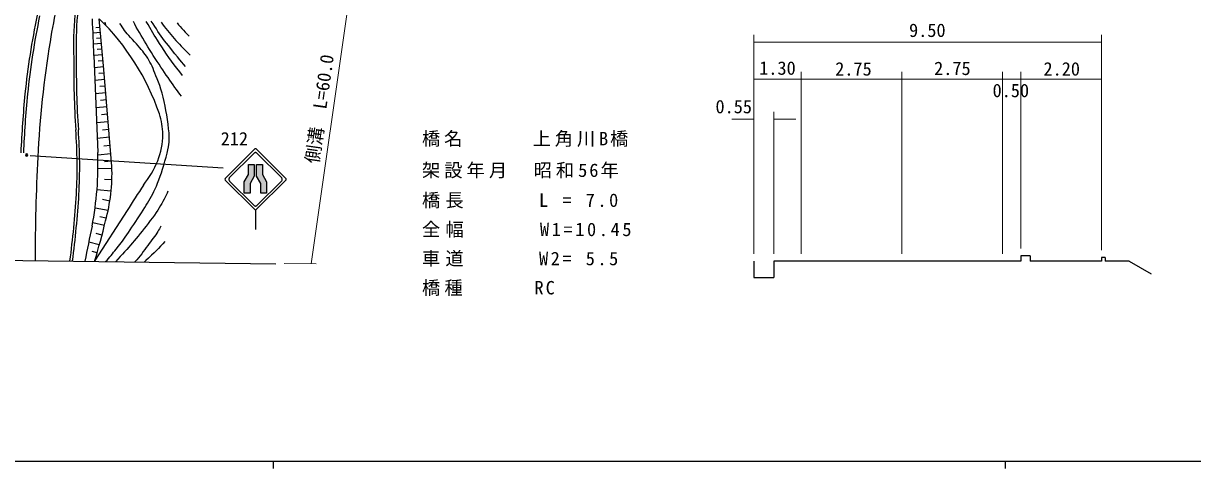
# Model space of a CAD drawing. Units: millimetres, scale not verified. Extents: x 40000 to 680000, y 20000 to 380000.
# Drawn here: x 133870 to 293634, y 204000 to 264775 of the extents above; entities that cross this region are included whole.
import ezdxf
from ezdxf.enums import TextEntityAlignment as Align

# ---------------------------------------------------------------- set-up
doc = ezdxf.new("R2010")
doc.units = ezdxf.units.MM
doc.header["$LTSCALE"] = 1000
for name, color, linetype, lineweight in [('M-BGD', 7, 'Continuous', 25), ('M-BMK-SRVR', 3, 'Continuous', 25), ('M-STR-HTXT', 7, 'Continuous', 13), ('M-STR-STRC', 7, 'Continuous', 25), ('M-TTL-BAND', 7, 'Continuous', 25)]:
    doc.layers.add(name, color=color, linetype=linetype, lineweight=lineweight)
doc.styles.add('ＭＳ ゴシック', font='')
doc.styles.get('ＭＳ ゴシック').set_extended_font_data('MS Gothic')

msp = doc.modelspace()

# ---------------------------------------------------------------- hatches: boundary and pattern name
at = {"layer": 'M-BGD'}
msp.add_hatch(color=256, dxfattribs=at).paths.add_polyline_path([(134458, 246818, 0.41421), (134308, 246968, 0.41421), (134158, 246818, 0.41421), (134308, 246668, 0.41421)])
at = {"layer": 'M-STR-STRC'}
for points in [[(164620, 245510), (165417, 245510), (165417, 243920), (164847, 242933), (164847, 241578), (164050, 241578), (164050, 243146), (164620, 244133)], [(165739, 245510), (166536, 245510), (166536, 244133), (167106, 243146), (167106, 241578), (166309, 241578), (166309, 242933), (165739, 243920)]]:
    msp.add_hatch(color=256, dxfattribs=at).paths.add_polyline_path(points)

# ---------------------------------------------------------------- linework, layer by layer
at = {"layer": 'M-BGD'}
for p, q in [((144877, 258480), (144230, 265397)), ((144341, 264209), (143782, 264157)), ((144406, 263514), (143384, 263420)), ((144544, 262045), (143438, 261943)), ((144475, 262779), (143874, 262724)), ((144689, 260489), (143495, 260379)), ((144616, 261267), (143971, 261208)), ((143494, 260410), (144036, 247152)), ((144842, 258850), (143562, 258732)), ((144766, 259670), (144076, 259606)), ((144918, 257986), (144188, 257919)), ((145966, 245247), (144877, 258480)), ((144989, 257122), (143633, 256997)), ((145064, 256211), (144306, 256141)), ((145139, 255300), (143708, 255169)), ((145218, 254341), (144430, 254268)), ((145297, 253381), (143787, 253242)), ((145463, 251359), (143870, 251213)), ((145380, 252370), (144561, 252295)), ((145551, 250294), (144700, 250216)), ((145638, 249229), (143957, 249074)), ((145731, 248100), (144842, 248018)), ((145824, 246971), (144047, 246808)), ((145974, 244984), (144061, 244943)), ((145883, 245976), (144949, 245890)), ((145964, 243416), (144933, 243456)), ((145855, 241853), (143929, 242070)), ((145683, 240528), (144682, 240723)), ((148056, 239227), (143642, 232412)), ((145441, 239217), (143658, 239564)), ((145204, 238210), (144300, 238386)), ((144949, 237207), (143339, 237569)), ((144221, 234530), (142805, 234915)), ((144585, 235868), (143827, 236075)), ((143933, 233474), (143260, 233657)), ((233667, 232305), (233667, 230076)), ((236417, 232305), (236417, 230076)), ((270167, 232305), (236417, 232305)), ((270167, 233055), (270167, 232305)), ((271417, 233055), (270167, 233055)), ((271417, 233055), (271417, 232305)), ((281167, 232305), (271417, 232305)), ((281167, 232805), (281167, 232305)), ((281667, 232805), (281167, 232805)), ((281667, 232805), (281667, 232305)), ((284970, 232305), (281667, 232305)), ((284970, 232305), (287973, 230571)), ((233667, 230076), (236417, 230076))]:
    msp.add_line(p, q, dxfattribs=at)
for points in [[(144992, 264958), (145098, 264536)], [(145103, 232262), (145298, 232476), (145487, 232688), (145671, 232898), (145852, 233109), (146029, 233320), (146201, 233529), (146365, 233735), (146528, 233942), (146864, 234375), (147040, 234599), (147217, 234823), (147399, 235057), (147589, 235307), (147790, 235585), (148004, 235892), (148229, 236224), (148462, 236575), (148702, 236938), (148947, 237307), (149752, 238513), (150016, 238914), (150256, 239289), (150470, 239629), (150664, 239944), (150846, 240247), (151021, 240551), (151197, 240868), (151371, 241189), (151540, 241507), (151705, 241833), (151870, 242181), (152037, 242561), (152208, 242980), (152381, 243428), (152554, 243899), (152723, 244385), (152886, 244880), (153049, 245402), (153214, 245957), (153372, 246514), (153510, 247047), (153620, 247525), (153701, 247916), (153759, 248238), (153795, 248542), (153810, 248878), (153804, 249296), (153773, 249814), (153718, 250401), (153643, 251026), (153554, 251660), (153458, 252276), (153353, 252881), (153234, 253497), (153104, 254108), (152966, 254699), (152821, 255255), (152665, 255778), (152495, 256278), (152321, 256751), (152150, 257196), (151990, 257609), (151846, 257983), (151712, 258320), (151582, 258631), (151450, 258926), (151310, 259217), (151162, 259502), (151010, 259772), (150854, 260032), (150691, 260285), (150522, 260535), (150348, 260775), (150170, 261004), (149984, 261230), (149786, 261463), (149572, 261711), (149328, 261983), (149058, 262272), (148781, 262567), (148513, 262855), (148272, 263126), (148063, 263372), (147872, 263602), (147695, 263824), (147528, 264049), (147366, 264285), (147212, 264529), (147069, 264777)], [(155476, 254852), (155259, 255136), (155038, 255431), (154813, 255734), (154585, 256047), (154353, 256367), (154118, 256695), (153881, 257031), (153642, 257373), (153402, 257721), (153160, 258074), (152914, 258438), (152661, 258814), (152404, 259201), (152144, 259595), (151883, 259995), (151623, 260397), (151366, 260798), (151114, 261197), (150870, 261591), (150634, 261977), (150404, 262360), (150174, 262747), (149947, 263135), (149724, 263522), (149507, 263905), (149296, 264283), (149094, 264653), (148901, 265014)], [(155622, 257683), (155232, 258163), (154850, 258647), (154477, 259134), (154115, 259619), (153765, 260101), (153423, 260589), (153088, 261084), (152767, 261573), (152465, 262040), (152188, 262473), (151951, 262852), (151747, 263187), (151559, 263505), (151154, 264201), (150912, 264609), (150654, 265041)], [(156021, 258891), (155262, 259806), (154911, 260232), (154576, 260638), (153681, 261737), (153417, 262064), (153165, 262386), (152919, 262713), (152685, 263040), (152466, 263361), (152254, 263683), (152041, 264013), (151818, 264357), (151581, 264721), (151333, 265097)], [(152678, 264939), (152890, 264654), (153110, 264369), (153337, 264083), (153567, 263799), (153799, 263518), (154030, 263242), (154259, 262973), (154488, 262708), (154721, 262445), (154956, 262185), (155194, 261927), (155435, 261672), (155677, 261421), (155920, 261173), (156165, 260929), (156409, 260689), (156654, 260454)], [(154897, 264834), (155088, 264603), (155295, 264359), (155516, 264102), (155747, 263844), (155989, 263582), (156244, 263312), (156514, 263031)], [(153624, 241875), (153504, 241604), (153377, 241331), (153242, 241053), (153098, 240771), (152944, 240482), (152783, 240191), (152616, 239898), (152439, 239598), (152244, 239287), (152026, 238960), (151777, 238609), (151501, 238238), (151211, 237857), (150917, 237479), (150633, 237114), (150358, 236762), (150083, 236416), (149810, 236076), (149540, 235744), (149273, 235419), (149015, 235107), (148766, 234808), (148517, 234514), (148260, 234216), (147988, 233907), (147701, 233588), (147405, 233263), (147098, 232932), (146778, 232592), (146445, 232243)], [(152631, 237081), (152554, 236912), (152462, 236733), (152355, 236545), (152235, 236348), (152101, 236142), (151952, 235927), (151786, 235701), (151423, 235225), (151238, 234976), (151052, 234717), (150861, 234448), (150666, 234173), (150464, 233894), (150255, 233616), (150040, 233337), (149817, 233056), (149589, 232773), (149353, 232489), (149111, 232205)], [(153203, 235009), (152913, 234687), (152615, 234366), (152313, 234051), (152014, 233745), (151724, 233454), (151377, 233117), (150970, 232730), (150600, 232386), (150365, 232174), (150364, 232187)]]:
    msp.add_lwpolyline(points, dxfattribs=at)
msp.add_lwpolyline([(134458, 246818, 0.41421), (134308, 246968, 0.41421), (134158, 246818, 0.41421), (134308, 246668, 0.41421)], format="xyb", close=True, dxfattribs=at)
for centre, radius, start, end in [((208590, 251478), 71883, 163.01358, 171.35895), ((241281, 244058), 107768, 168.31858, 174.07932), ((241281, 244058), 107418, 168.31731, 174.0787), ((190376, 261756), 49655, 175.20711, 181.93459), ((190376, 261756), 49305, 175.20407, 181.9433), ((-245922, 248265), 389606, 1.78624, 2.51902), ((121105, 241684), 33134, 18.90607, 45.74635), ((275848, 239470), 140193, 170.63686, 177.12196), ((270947, 258897), 130203, 179.47977, 183.81365), ((270947, 258897), 129853, 179.47645, 183.81315), ((286496, 240386), 153124, 174.45805, 177.47725), ((286496, 240386), 152774, 174.45848, 177.47802), ((143836, 249520), 9091, 0.61717, 18.60185), ((72214, 245202), 69002, 356.87965, 4.18435), ((72214, 245202), 69352, 356.87853, 4.18341), ((143760, 249534), 9166, 337.42633, 0.52675), ((394393, 233106), 258908, 177.03254, 180.15648), ((99997, 245539), 44069, 348.96202, 2.09866), ((121295, 244357), 24686, 344.62212, 2.06552), ((138306, 251950), 15131, 322.2804, 336.90614), ((6257, 249846), 135118, 352.55188, 356.43578), ((6257, 249846), 135468, 352.5691, 356.43635), ((386132, 89291), 281356, 146.95987, 147.79799), ((360358, 190440), 222066, 167.8705, 169.1341), ((31481, 265549), 116954, 343.47499, 346.28031)]:
    msp.add_arc(centre, radius, start, end, dxfattribs=at)
at = {"layer": 'M-BMK-SRVR'}
msp.add_line((130300, 232472), (168387, 231932), dxfattribs=at)
at = {"layer": 'M-STR-HTXT'}
for p, q in [((173195, 231949), (179154, 273768)), ((233667, 233305), (233667, 263230)), ((233667, 262230), (281167, 262230)), ((281167, 233805), (281167, 263230)), ((233667, 233305), (233667, 258185)), ((240167, 233305), (240167, 258185)), ((253917, 233305), (253917, 258185)), ((267667, 233305), (267667, 258185)), ((270167, 234055), (270167, 258185)), ((281167, 233805), (281167, 258185)), ((233667, 257185), (240167, 257185)), ((240167, 257185), (253917, 257185)), ((253917, 257185), (267667, 257185)), ((267667, 257185), (270167, 257185)), ((270167, 257185), (281167, 257185)), ((233667, 233305), (233667, 252705)), ((236417, 233305), (236417, 252705)), ((233667, 251705), (230667, 251705)), ((236417, 251705), (239417, 251705)), ((169515, 231980), (173869, 231943))]:
    msp.add_line(p, q, dxfattribs=at)
at = {"layer": 'M-STR-STRC'}
for p, q in [((134800, 246751), (161177, 245075)), ((165594, 239306), (165594, 236620))]:
    msp.add_line(p, q, dxfattribs=at)
for points in [[(165690, 247630), (165645, 247661), (165594, 247672), (165541, 247660), (165498, 247630), (161453, 243585), (161422, 243540), (161411, 243489), (161423, 243436), (161453, 243393), (165498, 239348), (165543, 239317), (165594, 239306), (165647, 239317), (165690, 239348), (169735, 243393), (169766, 243438), (169777, 243489), (169765, 243542), (169735, 243585)], [(165828, 247037), (165777, 247080), (165717, 247113), (165678, 247127), (165612, 247138), (165544, 247134), (165510, 247127), (165449, 247102), (165392, 247065), (165360, 247037), (162046, 243723), (162003, 243671), (161970, 243612), (161956, 243573), (161945, 243506), (161949, 243439), (161956, 243405), (161981, 243344), (162018, 243286), (162046, 243255), (165360, 239941), (165412, 239898), (165471, 239865), (165510, 239851), (165576, 239840), (165644, 239843), (165678, 239851), (165739, 239876), (165797, 239913), (165828, 239941), (169142, 243255), (169185, 243306), (169218, 243365), (169232, 243405), (169243, 243471), (169239, 243539), (169232, 243573), (169207, 243634), (169170, 243691), (169142, 243723)], [(164620, 245510), (165417, 245510), (165417, 243920), (164847, 242933), (164847, 241578), (164050, 241578), (164050, 243146), (164620, 244133)], [(165739, 245510), (166536, 245510), (166536, 244133), (167106, 243146), (167106, 241578), (166309, 241578), (166309, 242933), (165739, 243920)]]:
    msp.add_lwpolyline(points, close=True, dxfattribs=at)
at = {"layer": 'M-TTL-BAND'}
for p, q in [((40000, 205000), (579000, 205000)), ((168000, 205000), (168000, 204000)), ((268000, 205000), (268000, 204000))]:
    msp.add_line(p, q, dxfattribs=at)

# ---------------------------------------------------------------- texts
at = {"layer": 'M-STR-HTXT', "style": 'ＭＳ ゴシック'}
for s, p in [('9.50', (257385, 262374)), ('0.55', (230932, 251953))]:
    msp.add_text(s, height=1833, dxfattribs=at).set_placement(p, align=Align.BOTTOM_CENTER)
msp.add_text('側溝\u3000L=60.0', height=1833, rotation=81.89, dxfattribs=at).set_placement((175795, 252892), align=Align.BOTTOM_CENTER)
for s, p in [('1.30', (236908, 258678)), ('2.75', (247292, 258568)), ('2.75', (260811, 258641)), ('2.20', (275750, 258568)), ('0.50', (268793, 255620))]:
    msp.add_text(s, height=1833, dxfattribs=at).set_placement(p, align=Align.MIDDLE_CENTER)
at = {"layer": 'M-STR-HTXT', "char_height": 1833, "attachment_point": 7, "style": 'ＭＳ ゴシック'}
for s, insert in [('\\T1.21;橋名\u3000\u3000\u3000上角川B橋', (188326, 247910)), ('\\T1.22;架設年月\u3000昭和56年', (188326, 243615)), ('\\T1.28;橋長\u3000\u3000\u3000L\\~=\\~7.0', (188326, 239517)), ('\\T1.29;全幅\u3000\u3000\u3000W1=10.45', (188326, 235537)), ('\\T1.28;車道\u3000\u3000\u3000W2=\\~5.5', (188326, 231557)), ('\\T1.23;橋種\u3000\u3000\u3000RC', (188326, 227577))]:
    msp.add_mtext(s, dxfattribs=dict(at, insert=insert))
at = {"layer": 'M-STR-STRC', "style": 'ＭＳ ゴシック'}
msp.add_text('212', height=1833, dxfattribs=at).set_placement((162696, 247565), align=Align.BOTTOM_CENTER)

doc.saveas('drawing.dxf')
